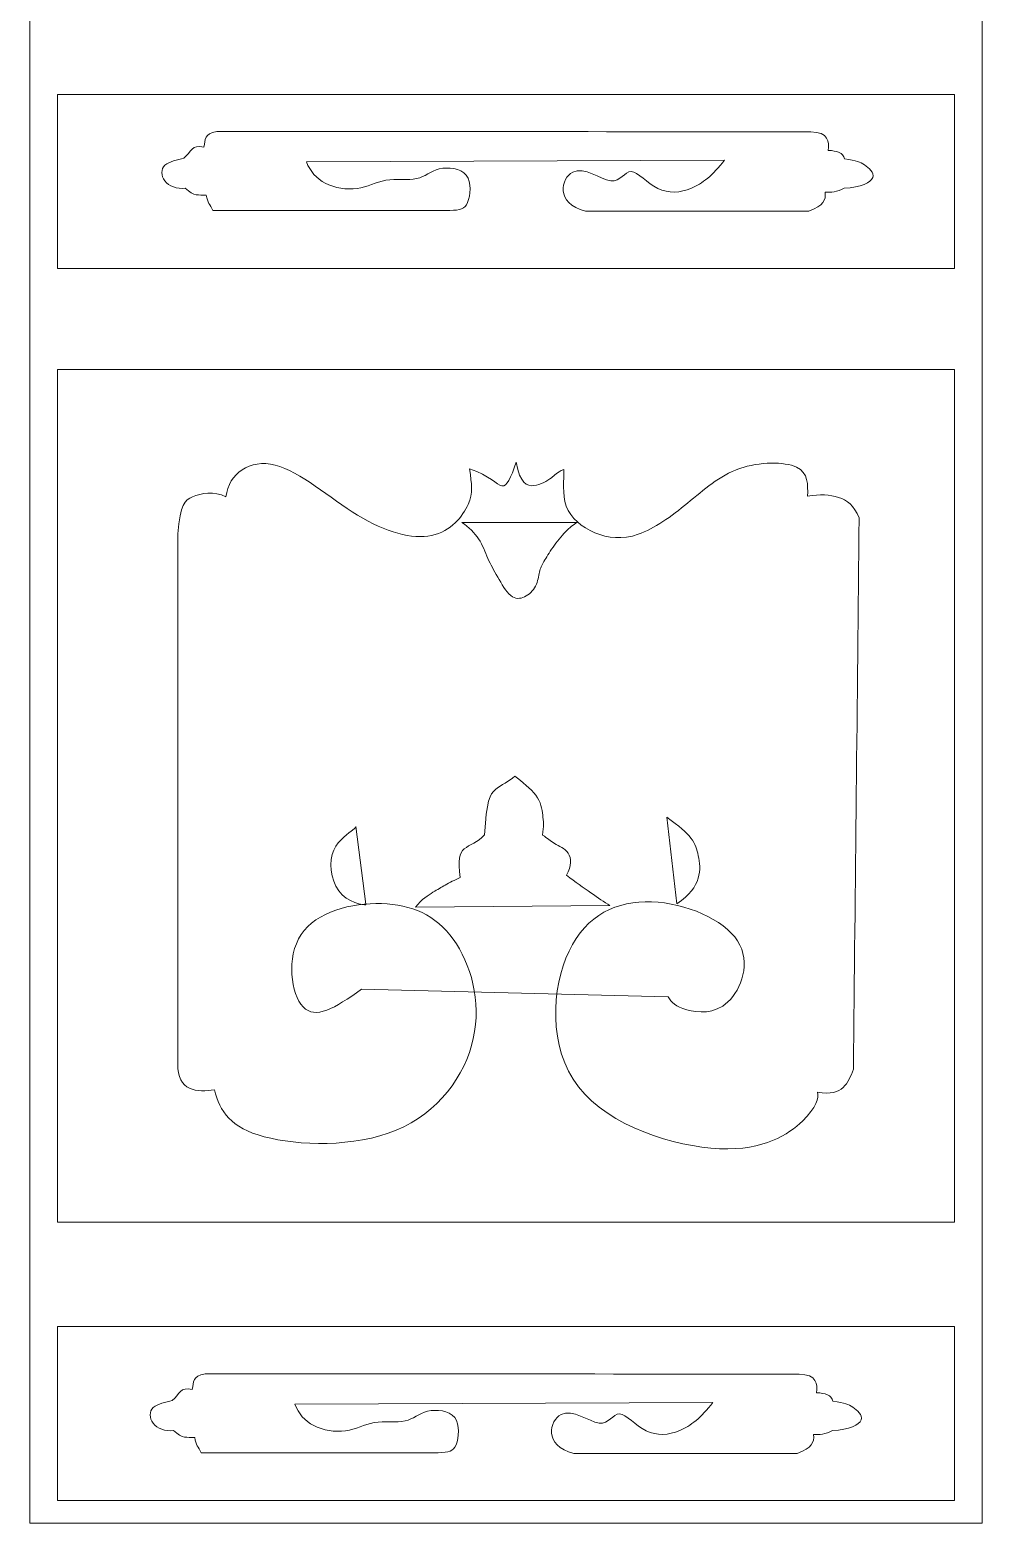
# Model space of a CAD drawing. Header units: centimetres. Extents: x -27.5 to -16.8, y -9.5 to 9.5.
# Drawn here: x -27.5 to -22.36, y -9.5 to -1.44 of the extents above; entities that cross this region are included whole.
import ezdxf

# ---------------------------------------------------------------- set-up
doc = ezdxf.new("R2010")
doc.units = ezdxf.units.CM
doc.header["$MEASUREMENT"] = 0
doc.layers.add('layer 1', color=7, linetype='Continuous')

msp = doc.modelspace()

# ---------------------------------------------------------------- linework, layer by layer
at = {"layer": 'layer 1', "color": 250, "lineweight": 9}
for points, knots in [([(-27.5, 9.5), (-27.5, 3.16667), (-27.5, -3.16664), (-27.5, -9.5), (-27.5, -9.5), (-25.78754, -9.5), (-24.07508, -9.5), (-22.36263, -9.5), (-22.36263, -9.5), (-22.36263, -3.16664), (-22.36263, 3.16667), (-22.36263, 9.5), (-22.36263, 9.5), (-24.07508, 9.5), (-25.78754, 9.5), (-27.5, 9.5)], [0, 0, 0, 0, 0.2, 0.2, 0.2, 0.2, 0.4, 0.4, 0.4, 0.4, 0.6, 0.6, 0.6, 0.6, 1, 1, 1, 1]), ([(-27.35079, -1.79309), (-27.35079, -2.10593), (-27.35079, -2.41886), (-27.35079, -2.73172), (-27.35079, -2.73172), (-25.73778, -2.73172), (-24.12484, -2.73172), (-22.51187, -2.73172), (-22.51187, -2.73172), (-22.51187, -2.41886), (-22.51187, -2.10593), (-22.51187, -1.79309), (-22.51187, -1.79309), (-24.12484, -1.79309), (-25.73778, -1.79309), (-27.35079, -1.79309)], [0, 0, 0, 0, 0.2, 0.2, 0.2, 0.2, 0.4, 0.4, 0.4, 0.4, 0.6, 0.6, 0.6, 0.6, 1, 1, 1, 1]), ([(-26.00836, -2.15637), (-25.98616, -2.20744), (-25.95514, -2.24643), (-25.90607, -2.27151), (-25.90607, -2.27151), (-25.85702, -2.29662), (-25.78985, -2.30782), (-25.73403, -2.29969), (-25.73403, -2.29969), (-25.67822, -2.29165), (-25.63376, -2.26434), (-25.57905, -2.25557), (-25.57905, -2.25557), (-25.52437, -2.24682), (-25.45947, -2.2566), (-25.41326, -2.2465), (-25.41326, -2.2465), (-25.36703, -2.23639), (-25.3395, -2.20634), (-25.29164, -2.19449), (-25.29164, -2.19449), (-25.24376, -2.18258), (-25.17558, -2.18881), (-25.14532, -2.22764), (-25.14532, -2.22764), (-25.11504, -2.26638), (-25.12269, -2.33774), (-25.13813, -2.37506), (-25.13813, -2.37506), (-25.15359, -2.41233), (-25.1768, -2.41563), (-25.23501, -2.41847), (-25.23501, -2.41847), (-25.66111, -2.41847), (-26.08721, -2.41847), (-26.51326, -2.41847), (-26.51326, -2.41847), (-26.52936, -2.38429), (-26.54043, -2.37712), (-26.54799, -2.33632), (-26.54799, -2.33632), (-26.59211, -2.33165), (-26.61183, -2.34571), (-26.66157, -2.29788), (-26.66157, -2.29788), (-26.70745, -2.30482), (-26.7502, -2.28636), (-26.7718, -2.25898), (-26.7718, -2.25898), (-26.79341, -2.23158), (-26.79387, -2.19536), (-26.77125, -2.17397), (-26.77125, -2.17397), (-26.7486, -2.15266), (-26.70292, -2.14611), (-26.66927, -2.13688), (-26.66927, -2.13688), (-26.62968, -2.10215), (-26.62684, -2.06087), (-26.56116, -2.07587), (-26.56116, -2.07587), (-26.55083, -2.03459), (-26.56398, -2.00557), (-26.49076, -1.99143), (-26.49076, -1.99143), (-25.42304, -1.9923), (-24.3553, -1.99315), (-23.28756, -1.99402), (-23.28756, -1.99402), (-23.19152, -1.99537), (-23.18619, -2.04847), (-23.19278, -2.09443), (-23.19278, -2.09443), (-23.14676, -2.09608), (-23.11157, -2.10641), (-23.10548, -2.13972), (-23.10548, -2.13972), (-23.03795, -2.15005), (-23.02147, -2.15589), (-22.99781, -2.172), (-22.99781, -2.172), (-22.97408, -2.18803), (-22.9431, -2.21431), (-22.95298, -2.24075), (-22.95298, -2.24075), (-22.96285, -2.26709), (-23.0135, -2.29362), (-23.10738, -2.29836), (-23.10738, -2.29836), (-23.14495, -2.31957), (-23.17842, -2.3207), (-23.20873, -2.31941), (-23.20873, -2.31941), (-23.20683, -2.36354), (-23.21528, -2.39171), (-23.29695, -2.4214), (-23.29695, -2.4214), (-23.69858, -2.4214), (-24.10019, -2.4214), (-24.50182, -2.4214), (-24.50182, -2.4214), (-24.66894, -2.37957), (-24.63334, -2.24366), (-24.57135, -2.21154), (-24.57135, -2.21154), (-24.50936, -2.17933), (-24.42096, -2.25092), (-24.3665, -2.25779), (-24.3665, -2.25779), (-24.31205, -2.26466), (-24.29161, -2.20689), (-24.25595, -2.20863), (-24.25595, -2.20863), (-24.2203, -2.21035), (-24.16947, -2.2716), (-24.11215, -2.29978), (-24.11215, -2.29978), (-24.05481, -2.32796), (-23.99096, -2.32313), (-23.93126, -2.29827), (-23.93126, -2.29827), (-23.87159, -2.27351), (-23.8161, -2.22867), (-23.75214, -2.14602)], [0, 0, 0, 0, 0.03125, 0.03125, 0.03125, 0.03125, 0.0625, 0.0625, 0.0625, 0.0625, 0.09375, 0.09375, 0.09375, 0.09375, 0.125, 0.125, 0.125, 0.125, 0.15625, 0.15625, 0.15625, 0.15625, 0.1875, 0.1875, 0.1875, 0.1875, 0.21875, 0.21875, 0.21875, 0.21875, 0.25, 0.25, 0.25, 0.25, 0.28125, 0.28125, 0.28125, 0.28125, 0.3125, 0.3125, 0.3125, 0.3125, 0.34375, 0.34375, 0.34375, 0.34375, 0.375, 0.375, 0.375, 0.375, 0.40625, 0.40625, 0.40625, 0.40625, 0.4375, 0.4375, 0.4375, 0.4375, 0.46875, 0.46875, 0.46875, 0.46875, 0.5, 0.5, 0.5, 0.5, 0.53125, 0.53125, 0.53125, 0.53125, 0.5625, 0.5625, 0.5625, 0.5625, 0.59375, 0.59375, 0.59375, 0.59375, 0.625, 0.625, 0.625, 0.625, 0.65625, 0.65625, 0.65625, 0.65625, 0.6875, 0.6875, 0.6875, 0.6875, 0.71875, 0.71875, 0.71875, 0.71875, 0.75, 0.75, 0.75, 0.75, 0.78125, 0.78125, 0.78125, 0.78125, 0.8125, 0.8125, 0.8125, 0.8125, 0.84375, 0.84375, 0.84375, 0.84375, 0.875, 0.875, 0.875, 0.875, 0.90625, 0.90625, 0.90625, 0.90625, 0.9375, 0.9375, 0.9375, 0.9375, 1, 1, 1, 1]), ([(-27.35079, -7.87617), (-27.35079, -6.34286), (-27.35079, -4.80957), (-27.35079, -3.27635), (-27.35079, -3.27635), (-25.73778, -3.27635), (-24.12484, -3.27635), (-22.51187, -3.27635), (-22.51187, -3.27635), (-22.51187, -4.80957), (-22.51187, -6.34286), (-22.51187, -7.87617), (-22.51187, -7.87617), (-24.12484, -7.87617), (-25.73778, -7.87617), (-27.35079, -7.87617)], [0, 0, 0, 0, 0.2, 0.2, 0.2, 0.2, 0.4, 0.4, 0.4, 0.4, 0.6, 0.6, 0.6, 0.6, 1, 1, 1, 1]), ([(-25.7113, -6.6198), (-25.85668, -6.72399), (-25.96025, -6.78428), (-26.02572, -6.71521), (-26.02572, -6.71521), (-26.09119, -6.64617), (-26.1185, -6.44776), (-26.03669, -6.32449), (-26.03669, -6.32449), (-25.95484, -6.20122), (-25.76385, -6.15313), (-25.60274, -6.15764), (-25.60274, -6.15764), (-25.44167, -6.1622), (-25.3104, -6.21936), (-25.21586, -6.34989), (-25.21586, -6.34989), (-25.12127, -6.48042), (-25.06342, -6.68429), (-25.10766, -6.88577), (-25.10766, -6.88577), (-25.15194, -7.08718), (-25.29833, -7.28614), (-25.52389, -7.38029), (-25.52389, -7.38029), (-25.74944, -7.47445), (-26.05417, -7.46389), (-26.23563, -7.41534), (-26.23563, -7.41534), (-26.41709, -7.36689), (-26.47525, -7.28055), (-26.50343, -7.16225), (-26.50343, -7.16225), (-26.59633, -7.17636), (-26.70608, -7.171), (-26.70239, -7.02152), (-26.70239, -7.02152), (-26.70239, -6.06862), (-26.70239, -5.11579), (-26.70239, -4.16288), (-26.70239, -4.16288), (-26.68503, -4.00156), (-26.66672, -3.98136), (-26.62194, -3.96305), (-26.62194, -3.96305), (-26.5771, -3.94475), (-26.50577, -3.92832), (-26.44197, -3.96402), (-26.44197, -3.96402), (-26.42692, -3.83449), (-26.31313, -3.75786), (-26.17717, -3.79188), (-26.17717, -3.79188), (-26.04118, -3.8259), (-25.88307, -3.97048), (-25.73194, -4.0625), (-25.73194, -4.0625), (-25.58088, -4.15443), (-25.43676, -4.19374), (-25.33251, -4.17196), (-25.33251, -4.17196), (-25.2283, -4.15019), (-25.16386, -4.06731), (-25.13584, -4.00401), (-25.13584, -4.00401), (-25.10782, -3.94072), (-25.11627, -3.89715), (-25.12755, -3.81264), (-25.12755, -3.81264), (-25.01683, -3.84831), (-24.98162, -3.90038), (-24.95376, -3.90409), (-24.95376, -3.90409), (-24.92595, -3.90773), (-24.90552, -3.86299), (-24.87603, -3.77697), (-24.87603, -3.77697), (-24.85535, -3.89146), (-24.81782, -3.90647), (-24.78076, -3.90269), (-24.78076, -3.90269), (-24.74367, -3.89882), (-24.70711, -3.87616), (-24.68669, -3.86015), (-24.68669, -3.86015), (-24.66626, -3.84411), (-24.66202, -3.83472), (-24.61886, -3.815), (-24.61886, -3.815), (-24.61765, -3.86945), (-24.62979, -3.94885), (-24.60587, -4.01341), (-24.60587, -4.01341), (-24.58193, -4.07789), (-24.52182, -4.12754), (-24.45223, -4.15672), (-24.45223, -4.15672), (-24.38256, -4.18593), (-24.30341, -4.19477), (-24.21757, -4.16534), (-24.21757, -4.16534), (-24.13176, -4.13597), (-24.0393, -4.06834), (-23.95161, -3.99668), (-23.95161, -3.99668), (-23.86389, -3.925), (-23.78089, -3.84918), (-23.6724, -3.81106), (-23.6724, -3.81106), (-23.56383, -3.77284), (-23.42966, -3.77239), (-23.36448, -3.80331), (-23.36448, -3.80331), (-23.29929, -3.83426), (-23.30304, -3.89669), (-23.30398, -3.95998), (-23.30398, -3.95998), (-23.23828, -3.94782), (-23.18291, -3.95105), (-23.13714, -3.96612), (-23.13714, -3.96612), (-23.09139, -3.98113), (-23.05529, -4.00789), (-23.02601, -4.0767), (-23.02601, -4.0767), (-23.03639, -5.06795), (-23.04681, -6.05914), (-23.05723, -7.05041), (-23.05723, -7.05041), (-23.07038, -7.0894), (-23.08674, -7.12498), (-23.11322, -7.14938), (-23.11322, -7.14938), (-23.13975, -7.17377), (-23.17636, -7.18685), (-23.25141, -7.17565), (-23.25141, -7.17565), (-23.24043, -7.20305), (-23.25812, -7.25876), (-23.33237, -7.33058), (-23.33237, -7.33058), (-23.40657, -7.40247), (-23.53735, -7.49039), (-23.77917, -7.4799), (-23.77917, -7.4799), (-24.02102, -7.46941), (-24.37392, -7.3605), (-24.5399, -7.14621), (-24.5399, -7.14621), (-24.70594, -6.93186), (-24.68507, -6.61199), (-24.59135, -6.41438), (-24.59135, -6.41438), (-24.49768, -6.21684), (-24.33115, -6.14147), (-24.14592, -6.14793), (-24.14592, -6.14793), (-23.9607, -6.15441), (-23.75679, -6.2427), (-23.68202, -6.35928), (-23.68202, -6.35928), (-23.60724, -6.47577), (-23.66161, -6.62051), (-23.73418, -6.68832), (-23.73418, -6.68832), (-23.80671, -6.7562), (-23.89743, -6.7471), (-23.95612, -6.73061), (-23.95612, -6.73061), (-24.01483, -6.71411), (-24.0415, -6.69022), (-24.05575, -6.66014)], [0, 0, 0, 0, 0.0227273, 0.0227273, 0.0227273, 0.0227273, 0.0454545, 0.0454545, 0.0454545, 0.0454545, 0.0681818, 0.0681818, 0.0681818, 0.0681818, 0.0909091, 0.0909091, 0.0909091, 0.0909091, 0.1136364, 0.1136364, 0.1136364, 0.1136364, 0.1363636, 0.1363636, 0.1363636, 0.1363636, 0.1590909, 0.1590909, 0.1590909, 0.1590909, 0.1818182, 0.1818182, 0.1818182, 0.1818182, 0.2045455, 0.2045455, 0.2045455, 0.2045455, 0.2272727, 0.2272727, 0.2272727, 0.2272727, 0.25, 0.25, 0.25, 0.25, 0.2727273, 0.2727273, 0.2727273, 0.2727273, 0.2954545, 0.2954545, 0.2954545, 0.2954545, 0.3181818, 0.3181818, 0.3181818, 0.3181818, 0.3409091, 0.3409091, 0.3409091, 0.3409091, 0.3636364, 0.3636364, 0.3636364, 0.3636364, 0.3863636, 0.3863636, 0.3863636, 0.3863636, 0.4090909, 0.4090909, 0.4090909, 0.4090909, 0.4318182, 0.4318182, 0.4318182, 0.4318182, 0.4545455, 0.4545455, 0.4545455, 0.4545455, 0.4772727, 0.4772727, 0.4772727, 0.4772727, 0.5, 0.5, 0.5, 0.5, 0.5227273, 0.5227273, 0.5227273, 0.5227273, 0.5454545, 0.5454545, 0.5454545, 0.5454545, 0.5681818, 0.5681818, 0.5681818, 0.5681818, 0.5909091, 0.5909091, 0.5909091, 0.5909091, 0.6136364, 0.6136364, 0.6136364, 0.6136364, 0.6363636, 0.6363636, 0.6363636, 0.6363636, 0.6590909, 0.6590909, 0.6590909, 0.6590909, 0.6818182, 0.6818182, 0.6818182, 0.6818182, 0.7045455, 0.7045455, 0.7045455, 0.7045455, 0.7272727, 0.7272727, 0.7272727, 0.7272727, 0.75, 0.75, 0.75, 0.75, 0.7727273, 0.7727273, 0.7727273, 0.7727273, 0.7954545, 0.7954545, 0.7954545, 0.7954545, 0.8181818, 0.8181818, 0.8181818, 0.8181818, 0.8409091, 0.8409091, 0.8409091, 0.8409091, 0.8636364, 0.8636364, 0.8636364, 0.8636364, 0.8863636, 0.8863636, 0.8863636, 0.8863636, 0.9090909, 0.9090909, 0.9090909, 0.9090909, 0.9318182, 0.9318182, 0.9318182, 0.9318182, 0.9545455, 0.9545455, 0.9545455, 0.9545455, 1, 1, 1, 1]), ([(-25.16931, -4.10101), (-25.13178, -4.12854), (-25.10088, -4.1572), (-25.07889, -4.19042), (-25.07889, -4.19042), (-25.05687, -4.22373), (-25.04381, -4.26153), (-25.02879, -4.29548), (-25.02879, -4.29548), (-25.01374, -4.32934), (-24.99678, -4.35933), (-24.97605, -4.3957), (-24.97605, -4.3957), (-24.95534, -4.43208), (-24.93094, -4.47494), (-24.90591, -4.49538), (-24.90591, -4.49538), (-24.88089, -4.51584), (-24.85523, -4.51393), (-24.83113, -4.50241), (-24.83113, -4.50241), (-24.80706, -4.4908), (-24.78451, -4.46958), (-24.77168, -4.44448), (-24.77168, -4.44448), (-24.75886, -4.41946), (-24.75574, -4.39073), (-24.75063, -4.36895), (-24.75063, -4.36895), (-24.7455, -4.34725), (-24.73835, -4.33248), (-24.72655, -4.31181), (-24.72655, -4.31181), (-24.71476, -4.29113), (-24.69826, -4.26439), (-24.67774, -4.23548), (-24.67774, -4.23548), (-24.65721, -4.20662), (-24.63268, -4.17551), (-24.60997, -4.15191), (-24.60997, -4.15191), (-24.58729, -4.12825), (-24.56645, -4.11214), (-24.54803, -4.10101)], [0, 0, 0, 0, 0.0833333, 0.0833333, 0.0833333, 0.0833333, 0.1666667, 0.1666667, 0.1666667, 0.1666667, 0.25, 0.25, 0.25, 0.25, 0.3333333, 0.3333333, 0.3333333, 0.3333333, 0.4166667, 0.4166667, 0.4166667, 0.4166667, 0.5, 0.5, 0.5, 0.5, 0.5833333, 0.5833333, 0.5833333, 0.5833333, 0.6666667, 0.6666667, 0.6666667, 0.6666667, 0.75, 0.75, 0.75, 0.75, 0.8333333, 0.8333333, 0.8333333, 0.8333333, 1, 1, 1, 1]), ([(-25.41896, -6.17753), (-25.38515, -6.13247), (-25.35138, -6.11226), (-25.32541, -6.0968), (-25.32541, -6.0968), (-25.29945, -6.08134), (-25.28128, -6.07052), (-25.25872, -6.05772), (-25.25872, -6.05772), (-25.2362, -6.04493), (-25.20919, -6.03018), (-25.17822, -6.01701), (-25.17822, -6.01701), (-25.19041, -5.92079), (-25.18292, -5.8856), (-25.15616, -5.86254), (-25.15616, -5.86254), (-25.12945, -5.83942), (-25.08342, -5.82838), (-25.04682, -5.78639), (-25.04682, -5.78639), (-25.03651, -5.60385), (-25.01864, -5.5677), (-24.98826, -5.54189), (-24.98826, -5.54189), (-24.95791, -5.51609), (-24.91505, -5.5007), (-24.88446, -5.46936), (-24.88446, -5.46936), (-24.84504, -5.5018), (-24.79718, -5.53652), (-24.77026, -5.57283), (-24.77026, -5.57283), (-24.74335, -5.60921), (-24.73744, -5.64724), (-24.73329, -5.68007), (-24.73329, -5.68007), (-24.72914, -5.71292), (-24.72678, -5.74062), (-24.73428, -5.78758), (-24.73428, -5.78758), (-24.70614, -5.80494), (-24.69254, -5.81993), (-24.66933, -5.83351), (-24.66933, -5.83351), (-24.64608, -5.84707), (-24.61323, -5.85915), (-24.59586, -5.88599), (-24.59586, -5.88599), (-24.5785, -5.91275), (-24.5766, -5.95417), (-24.60477, -6.00461), (-24.60477, -6.00461), (-24.5084, -6.07595), (-24.43051, -6.1305), (-24.37108, -6.16836)], [0, 0, 0, 0, 0.0666667, 0.0666667, 0.0666667, 0.0666667, 0.1333333, 0.1333333, 0.1333333, 0.1333333, 0.2, 0.2, 0.2, 0.2, 0.2666667, 0.2666667, 0.2666667, 0.2666667, 0.3333333, 0.3333333, 0.3333333, 0.3333333, 0.4, 0.4, 0.4, 0.4, 0.4666667, 0.4666667, 0.4666667, 0.4666667, 0.5333333, 0.5333333, 0.5333333, 0.5333333, 0.6, 0.6, 0.6, 0.6, 0.6666667, 0.6666667, 0.6666667, 0.6666667, 0.7333333, 0.7333333, 0.7333333, 0.7333333, 0.8, 0.8, 0.8, 0.8, 0.8666667, 0.8666667, 0.8666667, 0.8666667, 1, 1, 1, 1]), ([(-24.0642, -5.69207), (-23.92904, -5.78591), (-23.9084, -5.82909), (-23.89397, -5.89933), (-23.89397, -5.89933), (-23.87951, -5.96963), (-23.87127, -6.06695), (-24.00883, -6.15803)], [0, 0, 0, 0, 0.3333333, 0.3333333, 0.3333333, 0.3333333, 1, 1, 1, 1]), ([(-25.74133, -5.74133), (-25.74062, -5.74188), (-25.73927, -5.74653), (-25.76678, -5.76769), (-25.76678, -5.76769), (-25.79432, -5.78877), (-25.85077, -5.82641), (-25.86935, -5.89349), (-25.86935, -5.89349), (-25.88797, -5.96056), (-25.8687, -6.05726), (-25.81508, -6.10981), (-25.81508, -6.10981), (-25.76145, -6.16245), (-25.67346, -6.17114), (-25.68832, -6.16039)], [0, 0, 0, 0, 0.2, 0.2, 0.2, 0.2, 0.4, 0.4, 0.4, 0.4, 0.6, 0.6, 0.6, 0.6, 1, 1, 1, 1]), ([(-27.35079, -9.37798), (-27.35079, -9.06512), (-27.35079, -8.75228), (-27.35079, -8.43935), (-27.35079, -8.43935), (-25.73778, -8.43935), (-24.12484, -8.43935), (-22.51187, -8.43935), (-22.51187, -8.43935), (-22.51187, -8.75228), (-22.51187, -9.06512), (-22.51187, -9.37798), (-22.51187, -9.37798), (-24.12484, -9.37798), (-25.73778, -9.37798), (-27.35079, -9.37798)], [0, 0, 0, 0, 0.2, 0.2, 0.2, 0.2, 0.4, 0.4, 0.4, 0.4, 0.6, 0.6, 0.6, 0.6, 1, 1, 1, 1]), ([(-26.07119, -8.85867), (-26.04897, -8.90973), (-26.018, -8.9487), (-25.96891, -8.97381), (-25.96891, -8.97381), (-25.91984, -8.99892), (-25.85269, -9.01003), (-25.79689, -9.00199), (-25.79689, -9.00199), (-25.74106, -8.99395), (-25.69657, -8.96655), (-25.64189, -8.9578), (-25.64189, -8.9578), (-25.58718, -8.94902), (-25.52233, -8.9589), (-25.47608, -8.94879), (-25.47608, -8.94879), (-25.42987, -8.93869), (-25.40231, -8.90861), (-25.35445, -8.8967), (-25.35445, -8.8967), (-25.3066, -8.88488), (-25.2384, -8.89111), (-25.20814, -8.92985), (-25.20814, -8.92985), (-25.17788, -8.96868), (-25.18553, -9.04004), (-25.20099, -9.07729), (-25.20099, -9.07729), (-25.21641, -9.11461), (-25.23966, -9.11793), (-25.29782, -9.1207), (-25.29782, -9.1207), (-25.72392, -9.1207), (-26.15002, -9.1207), (-26.57612, -9.1207), (-26.57612, -9.1207), (-26.59222, -9.08659), (-26.60324, -9.07942), (-26.61085, -9.03859), (-26.61085, -9.03859), (-26.65493, -9.03388), (-26.67467, -9.04801), (-26.72438, -9.00009), (-26.72438, -9.00009), (-26.77027, -9.00703), (-26.81304, -8.98856), (-26.83464, -8.96126), (-26.83464, -8.96126), (-26.85627, -8.93388), (-26.85668, -8.89766), (-26.83407, -8.87627), (-26.83407, -8.87627), (-26.81144, -8.85487), (-26.76573, -8.84841), (-26.7321, -8.83908), (-26.7321, -8.83908), (-26.69249, -8.80445), (-26.68965, -8.76317), (-26.624, -8.77817), (-26.624, -8.77817), (-26.61364, -8.73689), (-26.62679, -8.70777), (-26.5536, -8.69373), (-26.5536, -8.69373), (-25.48586, -8.69458), (-24.41811, -8.69545), (-23.35039, -8.69625), (-23.35039, -8.69625), (-23.25434, -8.69767), (-23.24905, -8.7507), (-23.2556, -8.7967), (-23.2556, -8.7967), (-23.2096, -8.79838), (-23.17443, -8.80862), (-23.16832, -8.84202), (-23.16832, -8.84202), (-23.10076, -8.85228), (-23.08434, -8.85819), (-23.06062, -8.87423), (-23.06062, -8.87423), (-23.03691, -8.89031), (-23.00597, -8.91661), (-23.01579, -8.94295), (-23.01579, -8.94295), (-23.02567, -8.96939), (-23.07634, -8.99592), (-23.1702, -9.00057), (-23.1702, -9.00057), (-23.20777, -9.02187), (-23.24124, -9.02299), (-23.27154, -9.02171), (-23.27154, -9.02171), (-23.26969, -9.06583), (-23.27814, -9.09401), (-23.35979, -9.12368), (-23.35979, -9.12368), (-23.76142, -9.12368), (-24.16305, -9.12368), (-24.56464, -9.12368), (-24.56464, -9.12368), (-24.73176, -9.08178), (-24.69616, -8.94595), (-24.63416, -8.91374), (-24.63416, -8.91374), (-24.57217, -8.88163), (-24.48379, -8.95312), (-24.42934, -8.96009), (-24.42934, -8.96009), (-24.37491, -8.96694), (-24.35443, -8.90918), (-24.31881, -8.91093), (-24.31881, -8.91093), (-24.28311, -8.91257), (-24.2323, -8.97381), (-24.17496, -9.00208), (-24.17496, -9.00208), (-24.11762, -9.03023), (-24.05378, -9.02535), (-23.9941, -9.00057), (-23.9941, -9.00057), (-23.9344, -8.97571), (-23.87892, -8.93088), (-23.81496, -8.84834)], [0, 0, 0, 0, 0.03125, 0.03125, 0.03125, 0.03125, 0.0625, 0.0625, 0.0625, 0.0625, 0.09375, 0.09375, 0.09375, 0.09375, 0.125, 0.125, 0.125, 0.125, 0.15625, 0.15625, 0.15625, 0.15625, 0.1875, 0.1875, 0.1875, 0.1875, 0.21875, 0.21875, 0.21875, 0.21875, 0.25, 0.25, 0.25, 0.25, 0.28125, 0.28125, 0.28125, 0.28125, 0.3125, 0.3125, 0.3125, 0.3125, 0.34375, 0.34375, 0.34375, 0.34375, 0.375, 0.375, 0.375, 0.375, 0.40625, 0.40625, 0.40625, 0.40625, 0.4375, 0.4375, 0.4375, 0.4375, 0.46875, 0.46875, 0.46875, 0.46875, 0.5, 0.5, 0.5, 0.5, 0.53125, 0.53125, 0.53125, 0.53125, 0.5625, 0.5625, 0.5625, 0.5625, 0.59375, 0.59375, 0.59375, 0.59375, 0.625, 0.625, 0.625, 0.625, 0.65625, 0.65625, 0.65625, 0.65625, 0.6875, 0.6875, 0.6875, 0.6875, 0.71875, 0.71875, 0.71875, 0.71875, 0.75, 0.75, 0.75, 0.75, 0.78125, 0.78125, 0.78125, 0.78125, 0.8125, 0.8125, 0.8125, 0.8125, 0.84375, 0.84375, 0.84375, 0.84375, 0.875, 0.875, 0.875, 0.875, 0.90625, 0.90625, 0.90625, 0.90625, 0.9375, 0.9375, 0.9375, 0.9375, 1, 1, 1, 1])]:
    msp.add_open_spline(points, degree=3, knots=knots, dxfattribs=at)
for points in [[(-23.75214, -2.14602), (-23.75214, -2.14602), (-26.00836, -2.15637), (-26.00836, -2.15637)], [(-24.54803, -4.10101), (-24.54803, -4.10101), (-25.16931, -4.10101), (-25.16931, -4.10101)], [(-24.00883, -6.15803), (-24.00883, -6.15803), (-24.0642, -5.69207), (-24.0642, -5.69207)], [(-25.68832, -6.16039), (-25.68832, -6.16039), (-25.74133, -5.74133), (-25.74133, -5.74133)], [(-24.37108, -6.16836), (-24.37108, -6.16836), (-25.41896, -6.17753), (-25.41896, -6.17753)], [(-24.05575, -6.66014), (-24.05575, -6.66014), (-25.7113, -6.6198), (-25.7113, -6.6198)], [(-23.81496, -8.84834), (-23.81496, -8.84834), (-26.07119, -8.85867), (-26.07119, -8.85867)]]:
    msp.add_open_spline(points, degree=3, dxfattribs=at)

doc.saveas('drawing.dxf')
